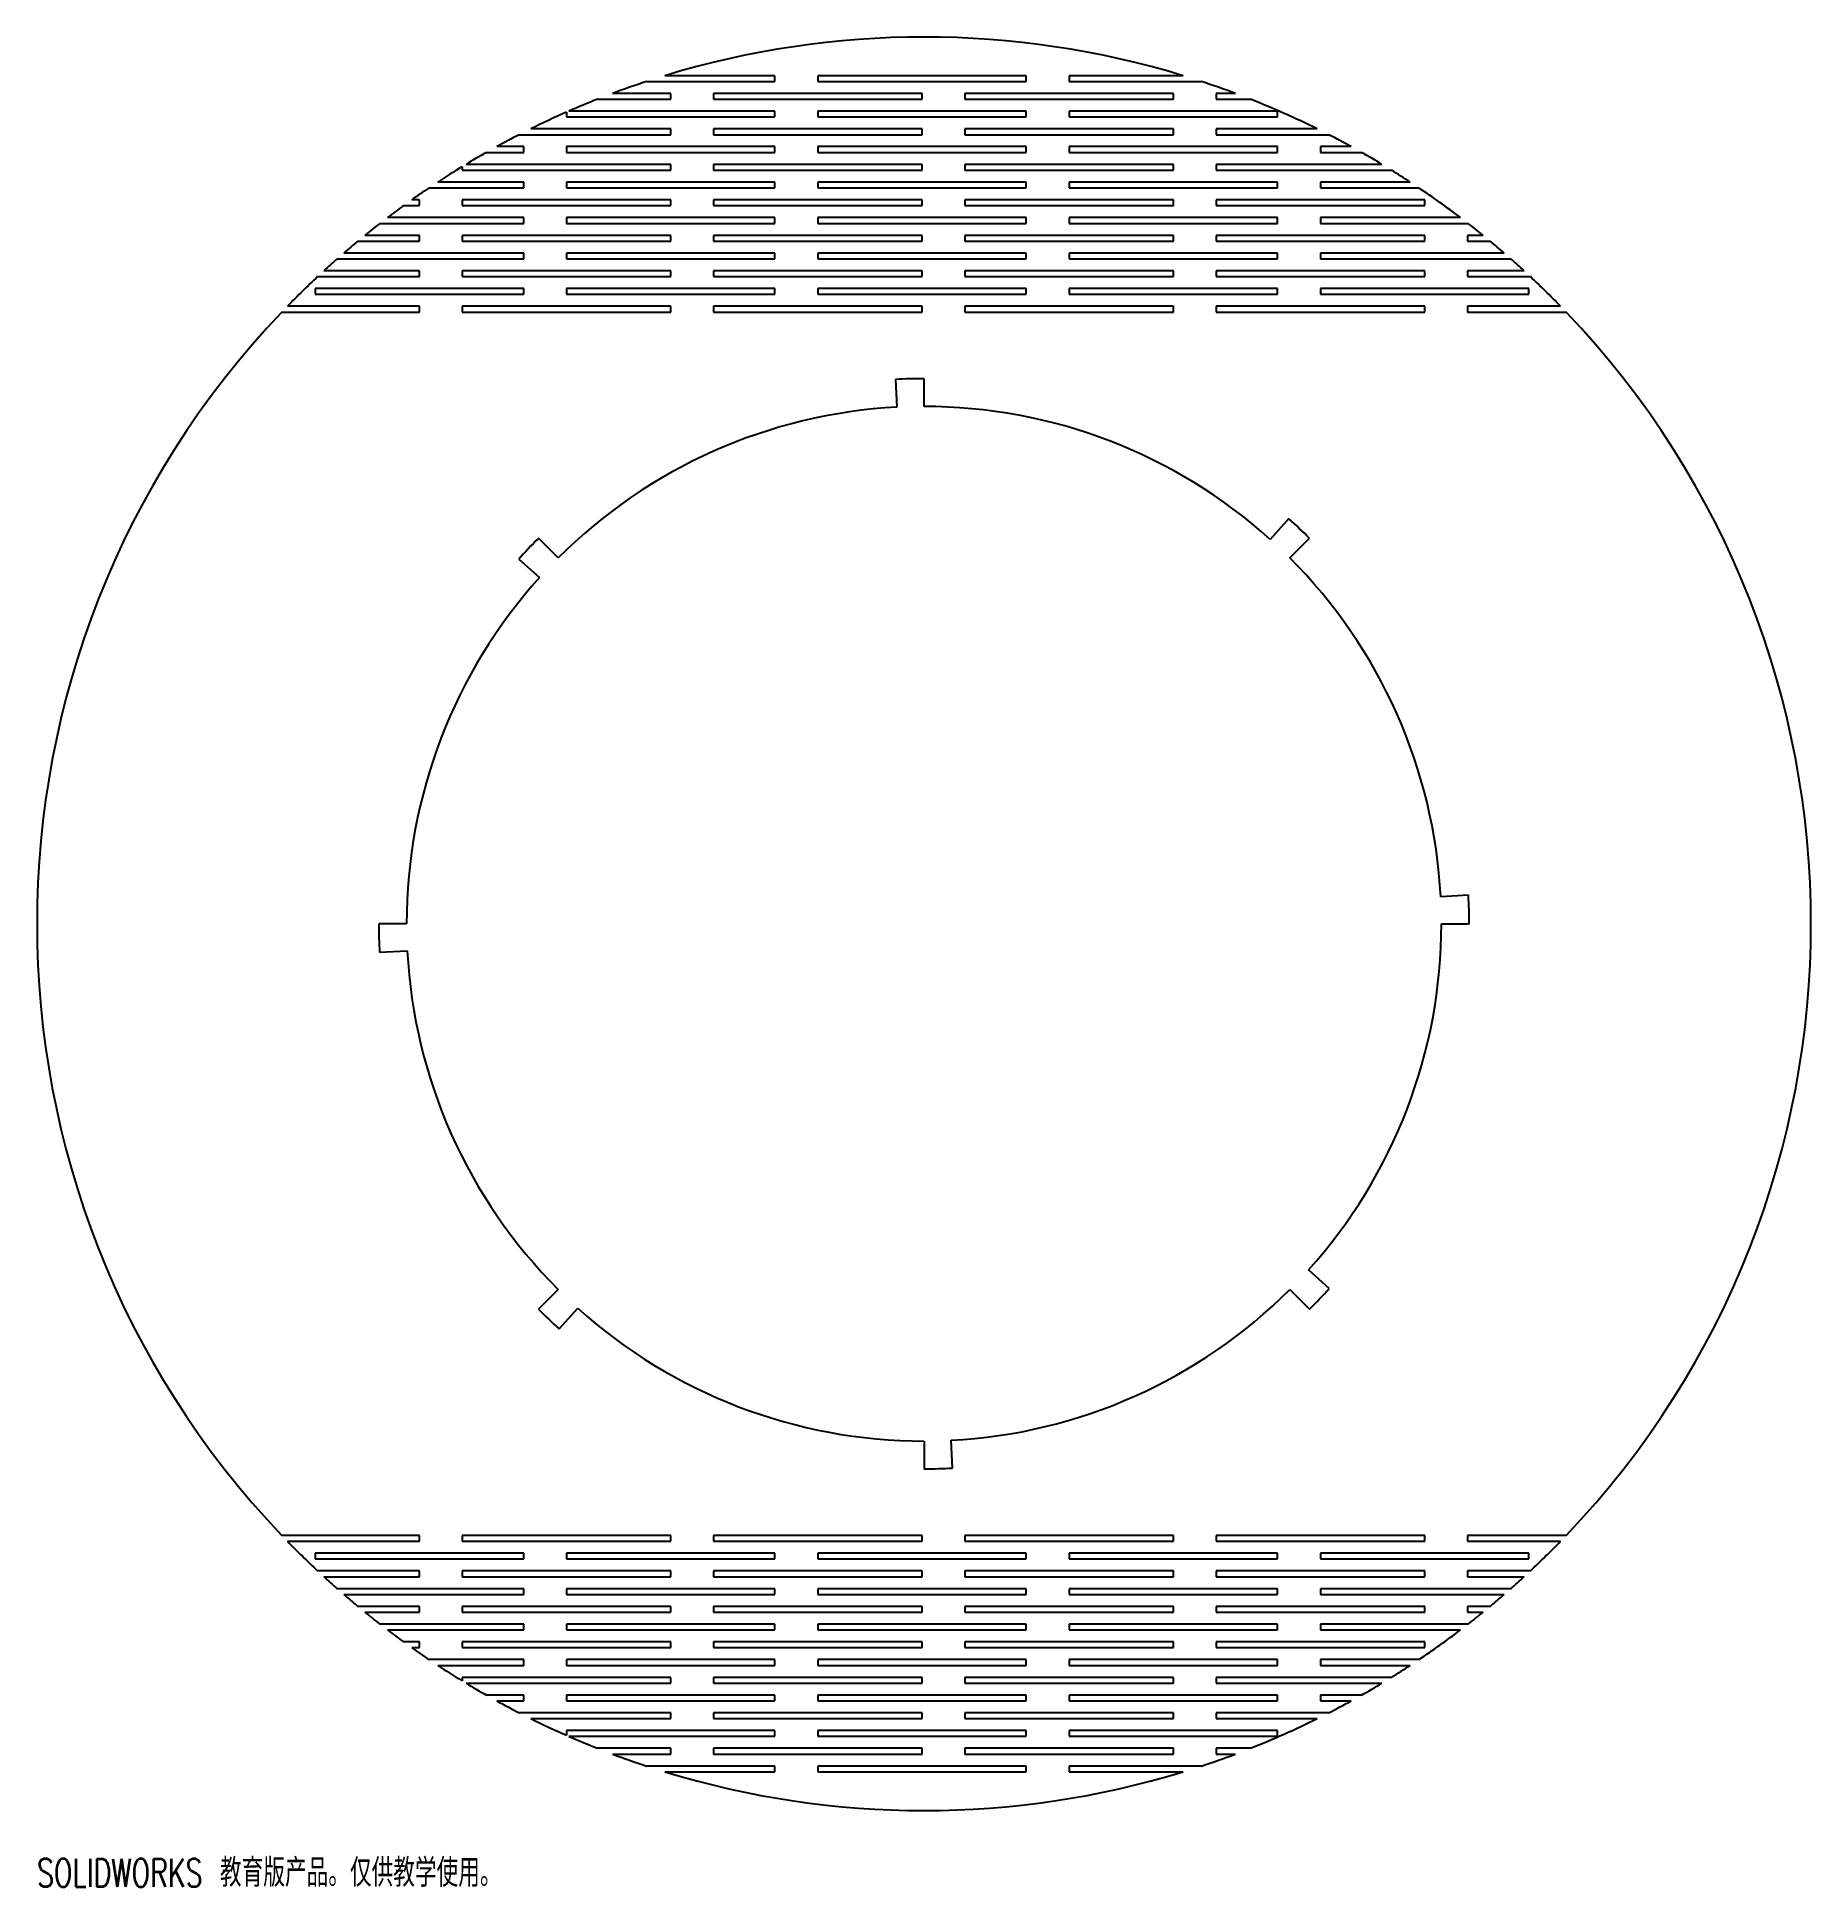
# Model space of a CAD drawing. Header units: inches. Extents: x -6 to 6, y -6.5 to 6.
import ezdxf

# ---------------------------------------------------------------- set-up
doc = ezdxf.new("R2010")
doc.units = ezdxf.units.IN
doc.header["$MEASUREMENT"] = 0
doc.styles.add('SLDTEXTSTYLE0', font='TXT', dxfattribs={"width": 0.7, "bigfont": 'bigfont'})

msp = doc.modelspace()

# ---------------------------------------------------------------- linework, layer by layer
at = {"color": 7, "linetype": 'Continuous', "lineweight": 25}
for p, q in [((-1.877, 5.699), (-1.008, 5.699)), ((-1.008, 5.738), (-1.753, 5.738)), ((-1.008, 5.699), (-1.008, 5.738)), ((0.692, 5.738), (-0.719, 5.738)), ((-0.719, 5.738), (-0.719, 5.699)), ((-0.719, 5.699), (0.692, 5.699)), ((0.692, 5.699), (0.692, 5.738)), ((1.753, 5.738), (0.981, 5.738)), ((0.981, 5.738), (0.981, 5.699)), ((0.981, 5.699), (1.877, 5.699)), ((-2.208, 5.579), (-1.713, 5.579)), ((-1.713, 5.618), (-2.106, 5.618)), ((-1.713, 5.579), (-1.713, 5.618)), ((-0.013, 5.618), (-1.424, 5.618)), ((-1.424, 5.618), (-1.424, 5.579)), ((-1.424, 5.579), (-0.013, 5.579)), ((-0.013, 5.579), (-0.013, 5.618)), ((1.687, 5.618), (0.276, 5.618)), ((0.276, 5.618), (0.276, 5.579)), ((0.276, 5.579), (1.687, 5.579)), ((1.687, 5.579), (1.687, 5.618)), ((2.106, 5.618), (1.976, 5.618)), ((1.976, 5.618), (1.976, 5.579)), ((1.976, 5.579), (2.208, 5.579)), ((-2.419, 5.491), (-2.419, 5.459)), ((-2.419, 5.459), (-1.008, 5.459)), ((-1.008, 5.498), (-2.402, 5.498)), ((-1.008, 5.459), (-1.008, 5.498)), ((0.692, 5.498), (-0.719, 5.498)), ((-0.719, 5.498), (-0.719, 5.459)), ((-0.719, 5.459), (0.692, 5.459)), ((0.692, 5.459), (0.692, 5.498)), ((2.392, 5.498), (0.981, 5.498)), ((0.981, 5.498), (0.981, 5.459)), ((0.981, 5.459), (2.392, 5.459)), ((2.392, 5.459), (2.392, 5.498)), ((-2.708, 5.258), (-2.89, 5.258)), ((-2.738, 5.339), (-1.713, 5.339)), ((-2.708, 5.219), (-2.708, 5.258)), ((-1.713, 5.378), (-2.66, 5.378)), ((-1.008, 5.258), (-2.419, 5.258)), ((-2.419, 5.258), (-2.419, 5.219)), ((-1.713, 5.339), (-1.713, 5.378)), ((-0.013, 5.378), (-1.424, 5.378)), ((-1.424, 5.378), (-1.424, 5.339)), ((-1.424, 5.339), (-0.013, 5.339)), ((-1.008, 5.219), (-1.008, 5.258)), ((0.692, 5.258), (-0.719, 5.258)), ((-0.719, 5.258), (-0.719, 5.219)), ((-0.013, 5.339), (-0.013, 5.378)), ((1.687, 5.378), (0.276, 5.378)), ((0.276, 5.378), (0.276, 5.339)), ((0.276, 5.339), (1.687, 5.339)), ((0.692, 5.219), (0.692, 5.258)), ((2.392, 5.258), (0.981, 5.258)), ((0.981, 5.258), (0.981, 5.219)), ((1.687, 5.339), (1.687, 5.378)), ((2.66, 5.378), (1.976, 5.378)), ((1.976, 5.378), (1.976, 5.339)), ((1.976, 5.339), (2.738, 5.339)), ((2.392, 5.219), (2.392, 5.258)), ((2.89, 5.258), (2.681, 5.258)), ((2.681, 5.258), (2.681, 5.219)), ((-1.713, 5.138), (-3.098, 5.138)), ((-2.96, 5.219), (-2.708, 5.219)), ((-2.419, 5.219), (-1.008, 5.219)), ((-1.713, 5.099), (-1.713, 5.138)), ((-0.013, 5.138), (-1.424, 5.138)), ((-1.424, 5.138), (-1.424, 5.099)), ((-0.719, 5.219), (0.692, 5.219)), ((-0.013, 5.099), (-0.013, 5.138)), ((1.687, 5.138), (0.276, 5.138)), ((0.276, 5.138), (0.276, 5.099)), ((0.981, 5.219), (2.392, 5.219)), ((1.687, 5.099), (1.687, 5.138)), ((3.098, 5.138), (1.976, 5.138)), ((1.976, 5.138), (1.976, 5.099)), ((2.681, 5.219), (2.96, 5.219)), ((-2.708, 5.018), (-3.289, 5.018)), ((-3.124, 5.122), (-3.124, 5.099)), ((-3.124, 5.099), (-1.713, 5.099)), ((-2.708, 4.979), (-2.708, 5.018)), ((-1.008, 5.018), (-2.419, 5.018)), ((-2.419, 5.018), (-2.419, 4.979)), ((-1.424, 5.099), (-0.013, 5.099)), ((-1.008, 4.979), (-1.008, 5.018)), ((0.692, 5.018), (-0.719, 5.018)), ((-0.719, 5.018), (-0.719, 4.979)), ((0.276, 5.099), (1.687, 5.099)), ((0.692, 4.979), (0.692, 5.018)), ((2.392, 5.018), (0.981, 5.018)), ((0.981, 5.018), (0.981, 4.979)), ((1.976, 5.099), (3.162, 5.099)), ((2.392, 4.979), (2.392, 5.018)), ((3.289, 5.018), (2.681, 5.018)), ((2.681, 5.018), (2.681, 4.979)), ((-3.413, 4.898), (-3.465, 4.898)), ((-3.413, 4.859), (-3.413, 4.898)), ((-3.348, 4.979), (-2.708, 4.979)), ((-1.713, 4.898), (-3.124, 4.898)), ((-3.124, 4.898), (-3.124, 4.859)), ((-2.419, 4.979), (-1.008, 4.979)), ((-1.713, 4.859), (-1.713, 4.898)), ((-0.013, 4.898), (-1.424, 4.898)), ((-1.424, 4.898), (-1.424, 4.859)), ((-0.719, 4.979), (0.692, 4.979)), ((-0.013, 4.859), (-0.013, 4.898)), ((1.687, 4.898), (0.276, 4.898)), ((0.276, 4.898), (0.276, 4.859)), ((0.981, 4.979), (2.392, 4.979)), ((1.687, 4.859), (1.687, 4.898)), ((3.387, 4.898), (1.976, 4.898)), ((1.976, 4.898), (1.976, 4.859)), ((2.681, 4.979), (3.348, 4.979)), ((3.387, 4.859), (3.387, 4.898)), ((-2.708, 4.778), (-3.629, 4.778)), ((-3.52, 4.859), (-3.413, 4.859)), ((-3.124, 4.859), (-1.713, 4.859)), ((-2.708, 4.739), (-2.708, 4.778)), ((-1.008, 4.778), (-2.419, 4.778)), ((-2.419, 4.778), (-2.419, 4.739)), ((-1.424, 4.859), (-0.013, 4.859)), ((-1.008, 4.739), (-1.008, 4.778)), ((0.692, 4.778), (-0.719, 4.778)), ((-0.719, 4.778), (-0.719, 4.739)), ((0.276, 4.859), (1.687, 4.859)), ((0.692, 4.739), (0.692, 4.778)), ((2.392, 4.778), (0.981, 4.778)), ((0.981, 4.778), (0.981, 4.739)), ((1.976, 4.859), (3.387, 4.859)), ((2.392, 4.739), (2.392, 4.778)), ((3.629, 4.778), (2.681, 4.778)), ((2.681, 4.778), (2.681, 4.739)), ((-3.413, 4.658), (-3.782, 4.658)), ((-3.68, 4.739), (-2.708, 4.739)), ((-3.413, 4.619), (-3.413, 4.658)), ((-1.713, 4.658), (-3.124, 4.658)), ((-3.124, 4.658), (-3.124, 4.619)), ((-2.419, 4.739), (-1.008, 4.739)), ((-1.713, 4.619), (-1.713, 4.658)), ((-0.013, 4.658), (-1.424, 4.658)), ((-1.424, 4.658), (-1.424, 4.619)), ((-0.719, 4.739), (0.692, 4.739)), ((-0.013, 4.619), (-0.013, 4.658)), ((1.687, 4.658), (0.276, 4.658)), ((0.276, 4.658), (0.276, 4.619)), ((0.981, 4.739), (2.392, 4.739)), ((1.687, 4.619), (1.687, 4.658)), ((3.387, 4.658), (1.976, 4.658)), ((1.976, 4.658), (1.976, 4.619)), ((2.681, 4.739), (3.68, 4.739)), ((3.387, 4.619), (3.387, 4.658)), ((3.782, 4.658), (3.676, 4.658)), ((3.676, 4.658), (3.676, 4.619)), ((-2.708, 4.538), (-3.925, 4.538)), ((-3.83, 4.619), (-3.413, 4.619)), ((-3.124, 4.619), (-1.713, 4.619)), ((-2.708, 4.499), (-2.708, 4.538)), ((-1.008, 4.538), (-2.419, 4.538)), ((-2.419, 4.538), (-2.419, 4.499)), ((-1.424, 4.619), (-0.013, 4.619)), ((-1.008, 4.499), (-1.008, 4.538)), ((0.692, 4.538), (-0.719, 4.538)), ((-0.719, 4.538), (-0.719, 4.499)), ((0.276, 4.619), (1.687, 4.619)), ((0.692, 4.499), (0.692, 4.538)), ((2.392, 4.538), (0.981, 4.538)), ((0.981, 4.538), (0.981, 4.499)), ((1.976, 4.619), (3.387, 4.619)), ((2.392, 4.499), (2.392, 4.538)), ((3.925, 4.538), (2.681, 4.538)), ((2.681, 4.538), (2.681, 4.499)), ((3.676, 4.619), (3.83, 4.619)), ((-3.413, 4.418), (-4.059, 4.418)), ((-3.97, 4.499), (-2.708, 4.499)), ((-3.413, 4.379), (-3.413, 4.418)), ((-1.713, 4.418), (-3.124, 4.418)), ((-3.124, 4.418), (-3.124, 4.379)), ((-2.419, 4.499), (-1.008, 4.499)), ((-1.713, 4.379), (-1.713, 4.418)), ((-0.013, 4.418), (-1.424, 4.418)), ((-1.424, 4.418), (-1.424, 4.379)), ((-0.719, 4.499), (0.692, 4.499)), ((-0.013, 4.379), (-0.013, 4.418)), ((1.687, 4.418), (0.276, 4.418)), ((0.276, 4.418), (0.276, 4.379)), ((0.981, 4.499), (2.392, 4.499)), ((1.687, 4.379), (1.687, 4.418)), ((3.387, 4.418), (1.976, 4.418)), ((1.976, 4.418), (1.976, 4.379)), ((2.681, 4.499), (3.97, 4.499)), ((3.387, 4.379), (3.387, 4.418)), ((4.059, 4.418), (3.676, 4.418)), ((3.676, 4.418), (3.676, 4.379)), ((-2.708, 4.298), (-4.119, 4.298)), ((-4.119, 4.298), (-4.119, 4.259)), ((-4.119, 4.259), (-2.708, 4.259)), ((-4.102, 4.379), (-3.413, 4.379)), ((-3.124, 4.379), (-1.713, 4.379)), ((-2.708, 4.259), (-2.708, 4.298)), ((-1.008, 4.298), (-2.419, 4.298)), ((-2.419, 4.298), (-2.419, 4.259)), ((-2.419, 4.259), (-1.008, 4.259)), ((-1.424, 4.379), (-0.013, 4.379)), ((-1.008, 4.259), (-1.008, 4.298)), ((0.692, 4.298), (-0.719, 4.298)), ((-0.719, 4.298), (-0.719, 4.259)), ((-0.719, 4.259), (0.692, 4.259)), ((0.276, 4.379), (1.687, 4.379)), ((0.692, 4.259), (0.692, 4.298)), ((2.392, 4.298), (0.981, 4.298)), ((0.981, 4.298), (0.981, 4.259)), ((0.981, 4.259), (2.392, 4.259)), ((1.976, 4.379), (3.387, 4.379)), ((2.392, 4.259), (2.392, 4.298)), ((4.092, 4.298), (2.681, 4.298)), ((2.681, 4.298), (2.681, 4.259)), ((2.681, 4.259), (4.092, 4.259)), ((3.676, 4.379), (4.102, 4.379)), ((4.092, 4.259), (4.092, 4.298)), ((-4.344, 4.139), (-3.413, 4.139)), ((-3.413, 4.178), (-4.306, 4.178)), ((-3.413, 4.139), (-3.413, 4.178)), ((-1.713, 4.178), (-3.124, 4.178)), ((-3.124, 4.178), (-3.124, 4.139)), ((-3.124, 4.139), (-1.713, 4.139)), ((-1.713, 4.139), (-1.713, 4.178)), ((-0.013, 4.178), (-1.424, 4.178)), ((-1.424, 4.178), (-1.424, 4.139)), ((-1.424, 4.139), (-0.013, 4.139)), ((-0.013, 4.139), (-0.013, 4.178)), ((1.687, 4.178), (0.276, 4.178)), ((0.276, 4.178), (0.276, 4.139)), ((0.276, 4.139), (1.687, 4.139)), ((1.687, 4.139), (1.687, 4.178)), ((3.387, 4.178), (1.976, 4.178)), ((1.976, 4.178), (1.976, 4.139)), ((1.976, 4.139), (3.387, 4.139)), ((3.387, 4.139), (3.387, 4.178)), ((4.306, 4.178), (3.676, 4.178)), ((3.676, 4.178), (3.676, 4.139)), ((3.676, 4.139), (4.344, 4.139)), ((-0.193, 3.683), (-0.183, 3.495)), ((0, 3.5), (0, 3.688)), ((2.468, 2.741), (2.342, 2.601)), ((-2.475, 2.475), (-2.608, 2.608)), ((2.475, 2.475), (2.608, 2.608)), ((-2.741, 2.468), (-2.601, 2.342)), ((3.683, 0.193), (3.495, 0.183)), ((-3.5, 0), (-3.688, 0)), ((3.5, 0), (3.688, 0)), ((-3.683, -0.193), (-3.495, -0.183)), ((2.741, -2.468), (2.601, -2.342)), ((-2.475, -2.475), (-2.608, -2.608)), ((2.475, -2.475), (2.608, -2.608)), ((-2.468, -2.741), (-2.342, -2.601)), ((0, -3.5), (0, -3.688)), ((0.193, -3.683), (0.183, -3.495)), ((-3.413, -4.139), (-4.344, -4.139)), ((-4.306, -4.178), (-3.413, -4.178)), ((-3.413, -4.178), (-3.413, -4.139)), ((-1.713, -4.139), (-3.124, -4.139)), ((-3.124, -4.139), (-3.124, -4.178)), ((-3.124, -4.178), (-1.713, -4.178)), ((-1.713, -4.178), (-1.713, -4.139)), ((-0.013, -4.139), (-1.424, -4.139)), ((-1.424, -4.139), (-1.424, -4.178)), ((-1.424, -4.178), (-0.013, -4.178)), ((-0.013, -4.178), (-0.013, -4.139)), ((1.687, -4.139), (0.276, -4.139)), ((0.276, -4.139), (0.276, -4.178)), ((0.276, -4.178), (1.687, -4.178)), ((1.687, -4.178), (1.687, -4.139)), ((3.387, -4.139), (1.976, -4.139)), ((1.976, -4.139), (1.976, -4.178)), ((1.976, -4.178), (3.387, -4.178)), ((3.387, -4.178), (3.387, -4.139)), ((4.344, -4.139), (3.676, -4.139)), ((3.676, -4.139), (3.676, -4.178)), ((3.676, -4.178), (4.306, -4.178)), ((-2.708, -4.259), (-4.119, -4.259)), ((-4.119, -4.259), (-4.119, -4.298)), ((-4.119, -4.298), (-2.708, -4.298)), ((-3.413, -4.379), (-4.102, -4.379)), ((-3.413, -4.418), (-3.413, -4.379)), ((-1.713, -4.379), (-3.124, -4.379)), ((-3.124, -4.379), (-3.124, -4.418)), ((-2.708, -4.298), (-2.708, -4.259)), ((-1.008, -4.259), (-2.419, -4.259)), ((-2.419, -4.259), (-2.419, -4.298)), ((-2.419, -4.298), (-1.008, -4.298)), ((-1.713, -4.418), (-1.713, -4.379)), ((-0.013, -4.379), (-1.424, -4.379)), ((-1.424, -4.379), (-1.424, -4.418)), ((-1.008, -4.298), (-1.008, -4.259)), ((0.692, -4.259), (-0.719, -4.259)), ((-0.719, -4.259), (-0.719, -4.298)), ((-0.719, -4.298), (0.692, -4.298)), ((-0.013, -4.418), (-0.013, -4.379)), ((1.687, -4.379), (0.276, -4.379)), ((0.276, -4.379), (0.276, -4.418)), ((0.692, -4.298), (0.692, -4.259)), ((2.392, -4.259), (0.981, -4.259)), ((0.981, -4.259), (0.981, -4.298)), ((0.981, -4.298), (2.392, -4.298)), ((1.687, -4.418), (1.687, -4.379)), ((3.387, -4.379), (1.976, -4.379)), ((1.976, -4.379), (1.976, -4.418)), ((2.392, -4.298), (2.392, -4.259)), ((4.092, -4.259), (2.681, -4.259)), ((2.681, -4.259), (2.681, -4.298)), ((2.681, -4.298), (4.092, -4.298)), ((3.387, -4.418), (3.387, -4.379)), ((4.102, -4.379), (3.676, -4.379)), ((3.676, -4.379), (3.676, -4.418)), ((4.092, -4.298), (4.092, -4.259)), ((-4.059, -4.418), (-3.413, -4.418)), ((-2.708, -4.499), (-3.97, -4.499)), ((-3.124, -4.418), (-1.713, -4.418)), ((-2.708, -4.538), (-2.708, -4.499)), ((-1.008, -4.499), (-2.419, -4.499)), ((-2.419, -4.499), (-2.419, -4.538)), ((-1.424, -4.418), (-0.013, -4.418)), ((-1.008, -4.538), (-1.008, -4.499)), ((0.692, -4.499), (-0.719, -4.499)), ((-0.719, -4.499), (-0.719, -4.538)), ((0.276, -4.418), (1.687, -4.418)), ((0.692, -4.538), (0.692, -4.499)), ((2.392, -4.499), (0.981, -4.499)), ((0.981, -4.499), (0.981, -4.538)), ((1.976, -4.418), (3.387, -4.418)), ((2.392, -4.538), (2.392, -4.499)), ((3.97, -4.499), (2.681, -4.499)), ((2.681, -4.499), (2.681, -4.538)), ((3.676, -4.418), (4.059, -4.418)), ((-3.925, -4.538), (-2.708, -4.538)), ((-3.413, -4.619), (-3.83, -4.619)), ((-3.413, -4.658), (-3.413, -4.619)), ((-1.713, -4.619), (-3.124, -4.619)), ((-3.124, -4.619), (-3.124, -4.658)), ((-2.419, -4.538), (-1.008, -4.538)), ((-1.713, -4.658), (-1.713, -4.619)), ((-0.013, -4.619), (-1.424, -4.619)), ((-1.424, -4.619), (-1.424, -4.658)), ((-0.719, -4.538), (0.692, -4.538)), ((-0.013, -4.658), (-0.013, -4.619)), ((1.687, -4.619), (0.276, -4.619)), ((0.276, -4.619), (0.276, -4.658)), ((0.981, -4.538), (2.392, -4.538)), ((1.687, -4.658), (1.687, -4.619)), ((3.387, -4.619), (1.976, -4.619)), ((1.976, -4.619), (1.976, -4.658)), ((2.681, -4.538), (3.925, -4.538)), ((3.387, -4.658), (3.387, -4.619)), ((3.83, -4.619), (3.676, -4.619)), ((3.676, -4.619), (3.676, -4.658)), ((-3.782, -4.658), (-3.413, -4.658)), ((-2.708, -4.739), (-3.68, -4.739)), ((-3.124, -4.658), (-1.713, -4.658)), ((-2.708, -4.778), (-2.708, -4.739)), ((-1.008, -4.739), (-2.419, -4.739)), ((-2.419, -4.739), (-2.419, -4.778)), ((-1.424, -4.658), (-0.013, -4.658)), ((-1.008, -4.778), (-1.008, -4.739)), ((0.692, -4.739), (-0.719, -4.739)), ((-0.719, -4.739), (-0.719, -4.778)), ((0.276, -4.658), (1.687, -4.658)), ((0.692, -4.778), (0.692, -4.739)), ((2.392, -4.739), (0.981, -4.739)), ((0.981, -4.739), (0.981, -4.778)), ((1.976, -4.658), (3.387, -4.658)), ((2.392, -4.778), (2.392, -4.739)), ((3.68, -4.739), (2.681, -4.739)), ((2.681, -4.739), (2.681, -4.778)), ((3.676, -4.658), (3.782, -4.658)), ((-3.629, -4.778), (-2.708, -4.778)), ((-3.413, -4.859), (-3.52, -4.859)), ((-3.413, -4.898), (-3.413, -4.859)), ((-1.713, -4.859), (-3.124, -4.859)), ((-3.124, -4.859), (-3.124, -4.898)), ((-2.419, -4.778), (-1.008, -4.778)), ((-1.713, -4.898), (-1.713, -4.859)), ((-0.013, -4.859), (-1.424, -4.859)), ((-1.424, -4.859), (-1.424, -4.898)), ((-0.719, -4.778), (0.692, -4.778)), ((-0.013, -4.898), (-0.013, -4.859)), ((1.687, -4.859), (0.276, -4.859)), ((0.276, -4.859), (0.276, -4.898)), ((0.981, -4.778), (2.392, -4.778)), ((1.687, -4.898), (1.687, -4.859)), ((3.387, -4.859), (1.976, -4.859)), ((1.976, -4.859), (1.976, -4.898)), ((2.681, -4.778), (3.629, -4.778)), ((3.387, -4.898), (3.387, -4.859)), ((-3.465, -4.898), (-3.413, -4.898)), ((-2.708, -4.979), (-3.348, -4.979)), ((-3.124, -4.898), (-1.713, -4.898)), ((-2.708, -5.018), (-2.708, -4.979)), ((-1.008, -4.979), (-2.419, -4.979)), ((-2.419, -4.979), (-2.419, -5.018)), ((-1.424, -4.898), (-0.013, -4.898)), ((-1.008, -5.018), (-1.008, -4.979)), ((0.692, -4.979), (-0.719, -4.979)), ((-0.719, -4.979), (-0.719, -5.018)), ((0.276, -4.898), (1.687, -4.898)), ((0.692, -5.018), (0.692, -4.979)), ((2.392, -4.979), (0.981, -4.979)), ((0.981, -4.979), (0.981, -5.018)), ((1.976, -4.898), (3.387, -4.898)), ((2.392, -5.018), (2.392, -4.979)), ((3.348, -4.979), (2.681, -4.979)), ((2.681, -4.979), (2.681, -5.018)), ((-3.289, -5.018), (-2.708, -5.018)), ((-1.713, -5.099), (-3.124, -5.099)), ((-3.124, -5.099), (-3.124, -5.122)), ((-2.419, -5.018), (-1.008, -5.018)), ((-1.713, -5.138), (-1.713, -5.099)), ((-0.013, -5.099), (-1.424, -5.099)), ((-1.424, -5.099), (-1.424, -5.138)), ((-0.719, -5.018), (0.692, -5.018)), ((-0.013, -5.138), (-0.013, -5.099)), ((1.687, -5.099), (0.276, -5.099)), ((0.276, -5.099), (0.276, -5.138)), ((0.981, -5.018), (2.392, -5.018)), ((1.687, -5.138), (1.687, -5.099)), ((3.162, -5.099), (1.976, -5.099)), ((1.976, -5.099), (1.976, -5.138)), ((2.681, -5.018), (3.289, -5.018)), ((-3.098, -5.138), (-1.713, -5.138)), ((-2.708, -5.219), (-2.96, -5.219)), ((-2.708, -5.258), (-2.708, -5.219)), ((-1.008, -5.219), (-2.419, -5.219)), ((-2.419, -5.219), (-2.419, -5.258)), ((-1.424, -5.138), (-0.013, -5.138)), ((-1.008, -5.258), (-1.008, -5.219)), ((0.692, -5.219), (-0.719, -5.219)), ((-0.719, -5.219), (-0.719, -5.258)), ((0.276, -5.138), (1.687, -5.138)), ((0.692, -5.258), (0.692, -5.219)), ((2.392, -5.219), (0.981, -5.219)), ((0.981, -5.219), (0.981, -5.258)), ((1.976, -5.138), (3.098, -5.138)), ((2.392, -5.258), (2.392, -5.219)), ((2.96, -5.219), (2.681, -5.219)), ((2.681, -5.219), (2.681, -5.258)), ((-2.89, -5.258), (-2.708, -5.258)), ((-1.713, -5.339), (-2.738, -5.339)), ((-2.66, -5.378), (-1.713, -5.378)), ((-2.419, -5.258), (-1.008, -5.258)), ((-1.713, -5.378), (-1.713, -5.339)), ((-0.013, -5.339), (-1.424, -5.339)), ((-1.424, -5.339), (-1.424, -5.378)), ((-1.424, -5.378), (-0.013, -5.378)), ((-0.719, -5.258), (0.692, -5.258)), ((-0.013, -5.378), (-0.013, -5.339)), ((1.687, -5.339), (0.276, -5.339)), ((0.276, -5.339), (0.276, -5.378)), ((0.276, -5.378), (1.687, -5.378)), ((0.981, -5.258), (2.392, -5.258)), ((1.687, -5.378), (1.687, -5.339)), ((2.738, -5.339), (1.976, -5.339)), ((1.976, -5.339), (1.976, -5.378)), ((1.976, -5.378), (2.66, -5.378)), ((2.681, -5.258), (2.89, -5.258)), ((-1.008, -5.459), (-2.419, -5.459)), ((-2.419, -5.459), (-2.419, -5.491)), ((-2.402, -5.498), (-1.008, -5.498)), ((-1.008, -5.498), (-1.008, -5.459)), ((0.692, -5.459), (-0.719, -5.459)), ((-0.719, -5.459), (-0.719, -5.498)), ((-0.719, -5.498), (0.692, -5.498)), ((0.692, -5.498), (0.692, -5.459)), ((2.392, -5.459), (0.981, -5.459)), ((0.981, -5.459), (0.981, -5.498)), ((0.981, -5.498), (2.392, -5.498)), ((2.392, -5.498), (2.392, -5.459)), ((-1.713, -5.579), (-2.208, -5.579)), ((-2.106, -5.618), (-1.713, -5.618)), ((-1.713, -5.618), (-1.713, -5.579)), ((-0.013, -5.579), (-1.424, -5.579)), ((-1.424, -5.579), (-1.424, -5.618)), ((-1.424, -5.618), (-0.013, -5.618)), ((-0.013, -5.618), (-0.013, -5.579)), ((1.687, -5.579), (0.276, -5.579)), ((0.276, -5.579), (0.276, -5.618)), ((0.276, -5.618), (1.687, -5.618)), ((1.687, -5.618), (1.687, -5.579)), ((2.208, -5.579), (1.976, -5.579)), ((1.976, -5.579), (1.976, -5.618)), ((1.976, -5.618), (2.106, -5.618)), ((-1.008, -5.699), (-1.877, -5.699)), ((-1.753, -5.738), (-1.008, -5.738)), ((-1.008, -5.738), (-1.008, -5.699)), ((0.692, -5.699), (-0.719, -5.699)), ((-0.719, -5.699), (-0.719, -5.738)), ((-0.719, -5.738), (0.692, -5.738)), ((0.692, -5.738), (0.692, -5.699)), ((1.877, -5.699), (0.981, -5.699)), ((0.981, -5.699), (0.981, -5.738)), ((0.981, -5.738), (1.753, -5.738))]:
    msp.add_line(p, q, dxfattribs=at)
for radius, start, end in [(6, 73.0163, 106.9837), (6, 108.2268, 110.5465), (6, 69.4535, 71.7732), (6, 111.5923, 113.5964), (6, 63.6872, 68.4077), (6, 113.7751, 116.3128), (6, 117.1486, 118.7904), (6, 61.2096, 62.8514), (6, 119.5616, 121.0866), (6, 58.9134, 60.4384), (6, 121.3807, 123.2394), (6, 56.7606, 58.1928), (6, 123.9191, 125.2752), (6, 52.7865, 56.0809), (6, 125.9211, 127.2135), (6, 127.8307, 129.069), (6, 50.931, 52.1693), (6, 129.6617, 130.8532), (6, 49.1468, 50.3383), (6, 131.4247, 132.5754), (6, 47.4246, 48.5753), (6, 133.1282, 135.8621), (6, 44.1379, 46.8718), (6, 136.3837, 223.6163), (6, 316.3837, 43.6163), (3.688, 90, 93), (3.5, 93, 135), (3.5, 48, 90), (3.688, 45, 48), (3.688, 135, 138), (3.5, 3, 45), (3.5, 138, 180), (3.688, 0, 3), (3.688, 180, 183), (3.5, 318, 0), (3.5, 183, 225), (3.5, 273, 315), (3.688, 315, 318), (3.688, 225, 228), (3.5, 228, 270), (3.688, 270, 273), (6, 224.1379, 226.8718), (6, 313.1282, 315.8621), (6, 227.4246, 228.5753), (6, 311.4247, 312.5754), (6, 229.1468, 230.3383), (6, 309.6617, 310.8532), (6, 230.931, 232.1693), (6, 307.8307, 309.069), (6, 232.7865, 234.0789), (6, 303.9191, 307.2135), (6, 234.7248, 236.0809), (6, 236.7606, 238.6193), (6, 301.8072, 303.2394), (6, 238.9134, 240.4384), (6, 299.5616, 301.0866), (6, 241.2096, 242.8514), (6, 243.6872, 246.2249), (6, 291.5923, 296.3128), (6, 297.1486, 298.7904), (6, 246.4036, 248.4077), (6, 249.4535, 251.7732), (6, 288.2268, 290.5465), (6, 253.0163, 286.9837)]:
    msp.add_arc((0, 0), radius, start, end, dxfattribs=at)

# ---------------------------------------------------------------- texts
at = {"color": 7, "linetype": 'Continuous', "insert": (-6, -6.326), "char_height": 0.1903, "attachment_point": 1, "style": 'SLDTEXTSTYLE0'}
msp.add_mtext('SOLIDWORKS 教育版产品。仅供教学使用。', dxfattribs=at)

doc.saveas('drawing.dxf')
